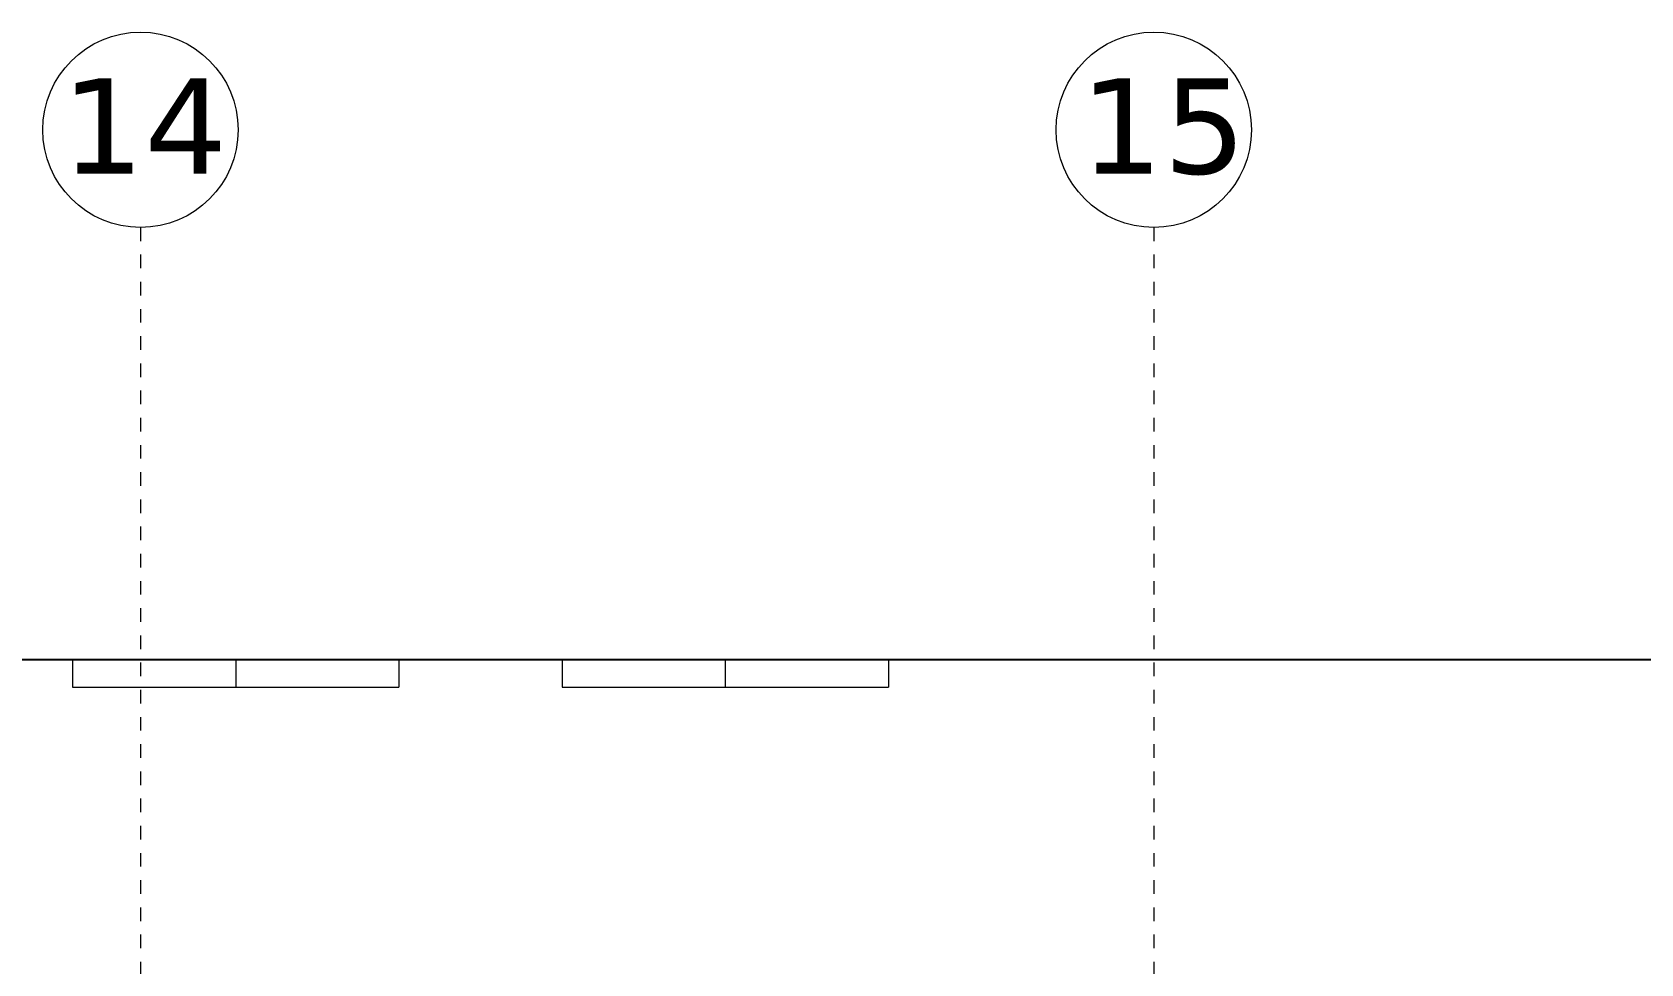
# Model space of a CAD drawing. Header units: metres. Extents: x 7509067 to 7509712, y 4726925 to 4727058.
# Drawn here: x 7509169.03 to 7509180.86, y 4727000.06 to 4727006.91 of the extents above; entities that cross this region are included whole.
import ezdxf

# ---------------------------------------------------------------- set-up
doc = ezdxf.new("R2010")
doc.units = ezdxf.units.M
doc.linetypes.add('DASHED', pattern=[0.75, 0.5, -0.25])
doc.layers.add('Akset_Pen_No__13', color=13, linetype='Continuous', lineweight=18)
doc.layers.add('New_01 Bodrumi_Pen_No__87', color=87, linetype='Continuous', lineweight=18)
doc.layers.add('New_01 Bodrumi_Pen_No__89', color=7, linetype='Continuous', lineweight=18, true_color=0x172613)
doc.styles.add('Mini shkronjat', font='simplex.shx', dxfattribs={"height": 6})

# ---------------------------------------------------------------- blocks, each defined once
blk = doc.blocks.new('A$C3AEC7A1F')
blk.add_line((13598.281, 2314.884), (8739.832, 2314.884))
at = {"layer": 'Akset_Pen_No__13', "color": 251, "linetype": 'DASHED', "ltscale": 2}
for p, q in [((10317.328, 2632.871), (10317.328, 0)), ((11062.328, 2632.871), (11062.328, 0))]:
    blk.add_line(p, q, dxfattribs=at)
at = {"layer": 'Akset_Pen_No__13', "color": 251, "ltscale": 2}
for centre in [(10317.328, 2704.677), (11062.328, 2704.677)]:
    blk.add_circle(centre, 71.805, dxfattribs=at)
at = {"layer": 'New_01 Bodrumi_Pen_No__87', "color": 87, "linetype": 'Continuous', "lineweight": 18}
blk.add_line((13598.281, 2314.884), (8739.832, 2314.884), dxfattribs=at)
at = {"layer": 'New_01 Bodrumi_Pen_No__89', "color": 88, "linetype": 'Continuous', "lineweight": 18, "true_color": 0x172613}
for p, q in [((10267.328, 2314.884), (10267.328, 2294.884)), ((10387.328, 2314.884), (10387.328, 2294.884)), ((10507.328, 2314.884), (10507.328, 2294.884)), ((10627.328, 2314.884), (10627.328, 2294.884)), ((10747.328, 2314.884), (10747.328, 2294.884)), ((10867.328, 2314.884), (10867.328, 2294.884)), ((10267.328, 2294.884), (10387.328, 2294.884)), ((10387.328, 2294.884), (10507.328, 2294.884)), ((10627.328, 2294.884), (10747.328, 2294.884)), ((10747.328, 2294.884), (10867.328, 2294.884))]:
    blk.add_line(p, q, dxfattribs=at)
at = {"color": 251, "char_height": 70, "width": 119.52102, "attachment_point": 1, "style": 'Mini shkronjat'}
for s, insert in [('{\\fVerdana|b0|i0|c0|p34;14}', (10259.062, 2742.432)), ('{\\fVerdana|b0|i0|c0|p34;15}', (11008.185, 2742.432))]:
    blk.add_mtext(s, dxfattribs=dict(at, insert=insert))

msp = doc.modelspace()

# ---------------------------------------------------------------- block references
at = {"color": 1, "xscale": 0.01, "yscale": 0.01, "zscale": 0.01}
msp.add_blockref('A$C3AEC7A1F', (7509066.654, 4726979.146), dxfattribs=at)

doc.saveas('drawing.dxf')
